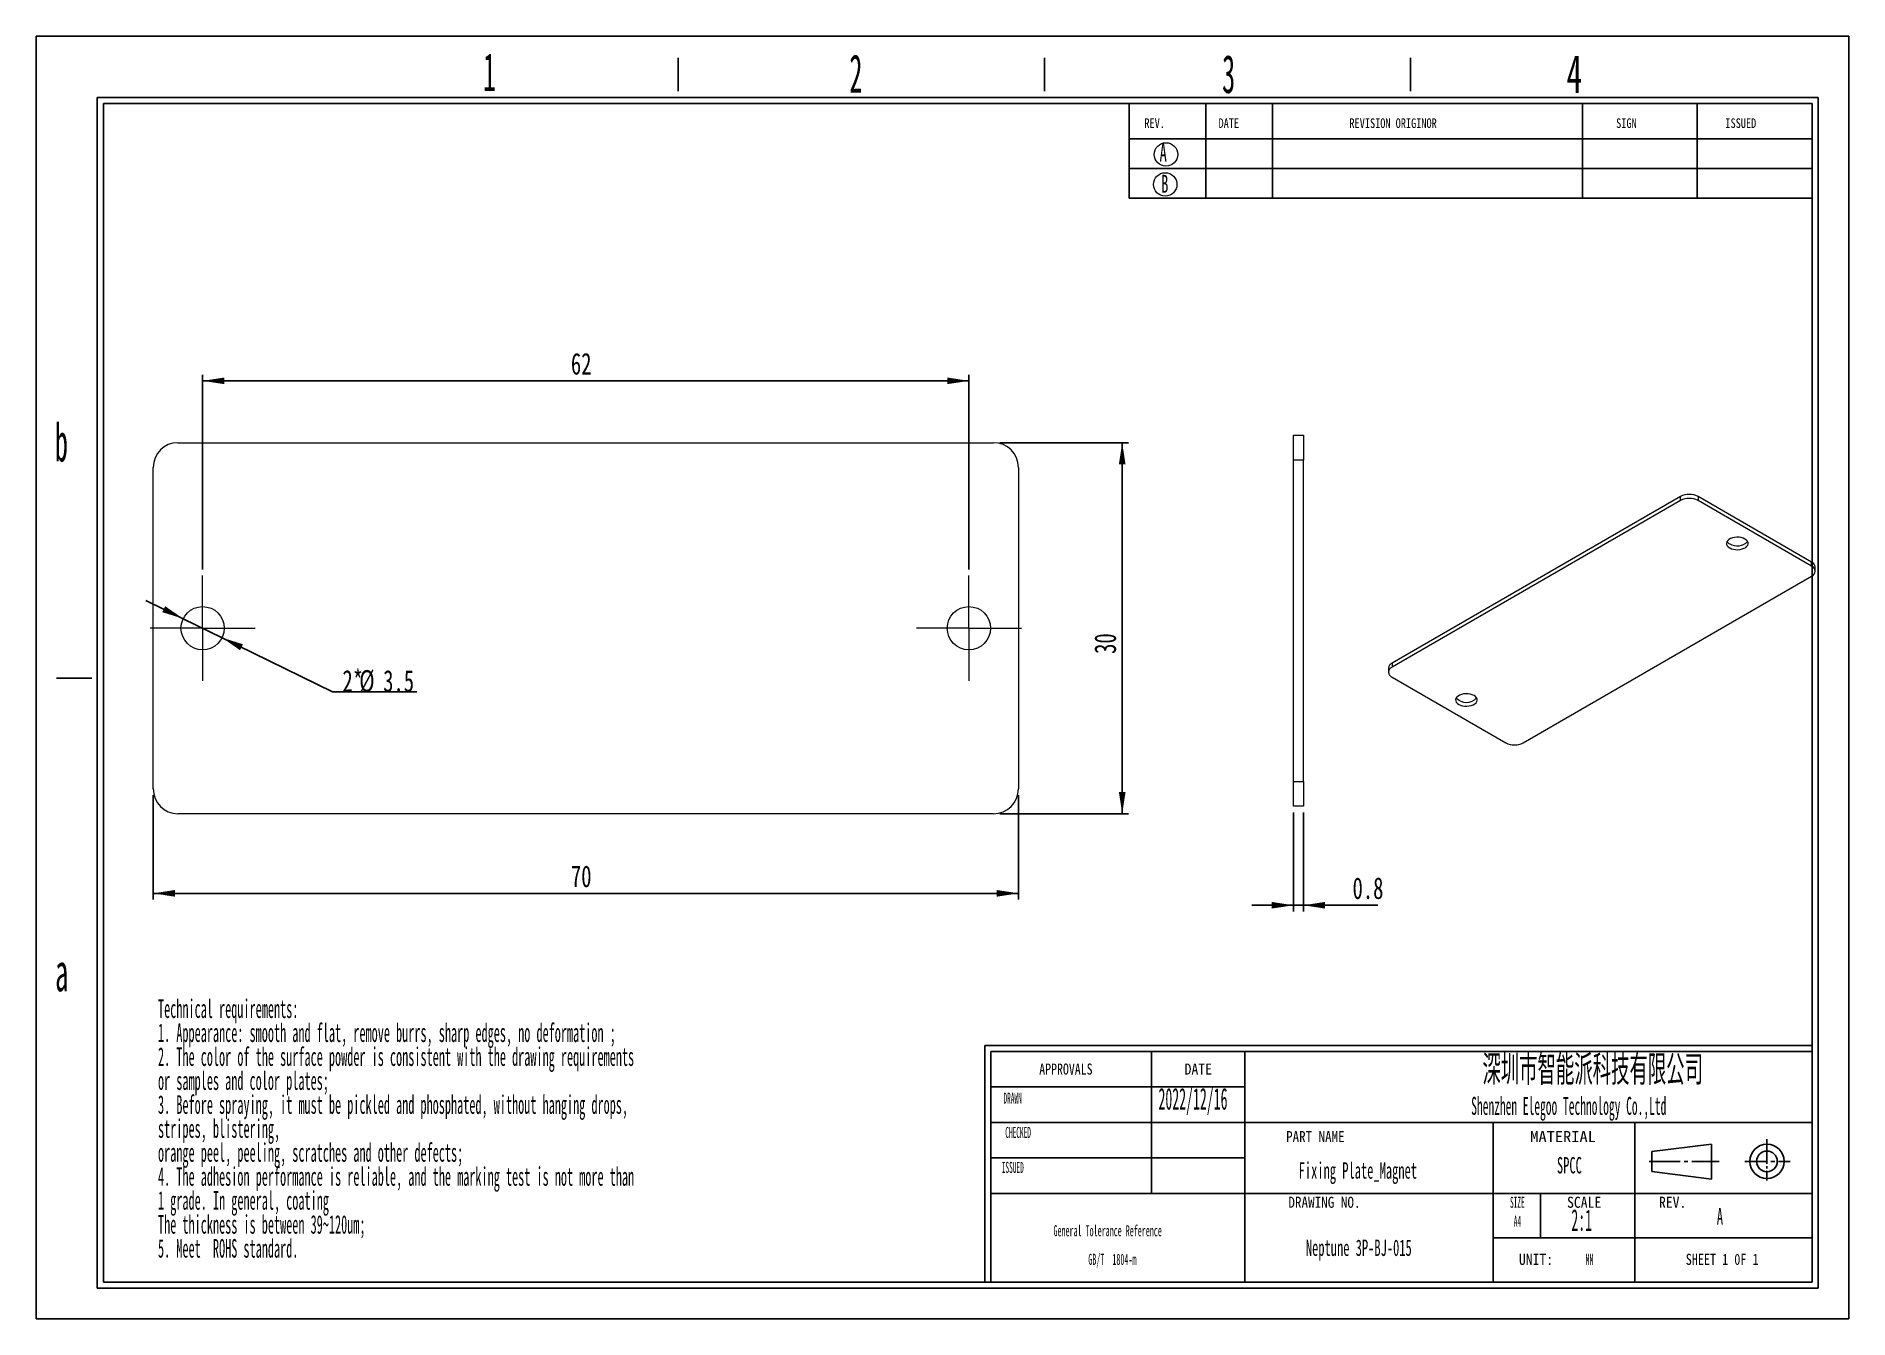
# Model space of a CAD drawing. Header units: millimetres. Extents: x 2 to 295, y 1 to 209.
import ezdxf

# ---------------------------------------------------------------- set-up
doc = ezdxf.new("R2010")
doc.units = ezdxf.units.MM
doc.linetypes.add('CENTER', pattern=[10.16, 6.35, -1.27, 1.27, -1.27])
doc.layers.add('DIM', color=5, linetype='Continuous')
doc.layers.add('SLD-0', color=179, linetype='Continuous')
doc.layers.add('中心线', color=1, linetype='CENTER', lineweight=15)
doc.styles.add('SLDTEXTSTYLE0', font='TXT', dxfattribs={"width": 0.56})
doc.styles.add('SLDTEXTSTYLE1', font='TXT', dxfattribs={"width": 0.469})
doc.styles.add('SLDTEXTSTYLE10', font='TXT', dxfattribs={"width": 1.089})
doc.styles.add('SLDTEXTSTYLE11', font='TXT', dxfattribs={"width": 0.56, "bigfont": 'bigfont'})
doc.styles.add('SLDTEXTSTYLE12', font='TXT', dxfattribs={"width": 0.805625})
doc.styles.add('SLDTEXTSTYLE13', font='TXT', dxfattribs={"width": 0.7})
doc.styles.add('SLDTEXTSTYLE2', font='TXT', dxfattribs={"width": 0.484})
doc.styles.add('SLDTEXTSTYLE3', font='TXT', dxfattribs={"width": 0.40535})
doc.styles.add('SLDTEXTSTYLE4', font='TXT', dxfattribs={"width": 0.6})
doc.styles.add('SLDTEXTSTYLE5', font='TXT', dxfattribs={"width": 0.5025})
doc.styles.add('SLDTEXTSTYLE6', font='TXT', dxfattribs={"width": 0.9075})
doc.styles.add('SLDTEXTSTYLE7', font='TXT', dxfattribs={"width": 0.870455})
doc.styles.add('SLDTEXTSTYLE8', font='TXT', dxfattribs={"width": 0.7865})
doc.styles.add('SLDTEXTSTYLE9', font='TXT', dxfattribs={"width": 0.862222})
doc.dimstyles.new('SLDDIMSTYLE0', dxfattribs={"dimtxt": 3.5, "dimasz": 3.5, "dimexe": 0, "dimexo": 0.0625, "dimgap": 0.875, "dimtad": 2, "dimlfac": 0.5, "dimrnd": 1e-09, "dimzin": 12, "dimdsep": 46, "dimtxsty": 'SLDTEXTSTYLE1', "dimsah": 1, "dimcen": 0.09, "dimadec": 0, "dimazin": 3, "dimtfac": 1, "dimtofl": 0, "dimtmove": 0, "dimatfit": 3, "dimfxl": 0, "dimfrac": 2, "dimtolj": 1, "dimtzin": 12, "dimarcsym": 0})
doc.dimstyles.new('SLDDIMSTYLE1', dxfattribs={"dimtxt": 3.5, "dimasz": 3.5, "dimexe": 0, "dimexo": 0.0625, "dimgap": 0.875, "dimtad": 0, "dimtih": 1, "dimtoh": 1, "dimlfac": 0.5, "dimrnd": 1e-09, "dimzin": 12, "dimdsep": 46, "dimtxsty": 'SLDTEXTSTYLE1', "dimsah": 1, "dimcen": 0, "dimadec": 0, "dimazin": 3, "dimtfac": 1, "dimtmove": 0, "dimatfit": 3, "dimfxl": 0, "dimfrac": 2, "dimtolj": 1, "dimtzin": 12, "dimarcsym": 0})
doc.dimstyles.new('SLDDIMSTYLE2', dxfattribs={"dimtxt": 3.5, "dimasz": 3.5, "dimexe": 0, "dimexo": 0.0625, "dimgap": 0.875, "dimtad": 2, "dimlfac": 0.5, "dimrnd": 1e-09, "dimdsep": 46, "dimtxsty": 'SLDTEXTSTYLE1', "dimsah": 1, "dimcen": 0.09, "dimadec": 0, "dimazin": 2, "dimtfac": 1, "dimtmove": 0, "dimatfit": 0, "dimfxl": 0, "dimfrac": 2, "dimtolj": 1, "dimtzin": 12, "dimarcsym": 0})

# ---------------------------------------------------------------- blocks, each defined once
blk = doc.blocks.new('SW_NOTE_0')
at = {"layer": 'SLD-0', "color": 0, "char_height": 3, "attachment_point": 1, "style": 'SLDTEXTSTYLE2'}
for s, insert in [('Technical requirements:', (0, 3.87)), ('1. Appearance: smooth and flat, remove burrs, sharp edges, no deformation ;', (0, -0.01)), ('2. The color of the surface powder is consistent with the drawing requirements', (0, -3.88)), ('or samples and color plates;', (0, -7.76)), ('3. Before spraying, it must be pickled and phosphated, without hanging drops,', (0, -11.63)), ('stripes, blistering,', (0, -15.51)), ('orange peel, peeling, scratches and other defects;', (0, -19.38)), ('4. The adhesion performance is reliable, and the marking test is not more than', (0, -23.26)), ('1 grade. In general, coating', (0, -27.13)), ('The thickness is between 39~120um;', (0, -31.01)), ('5. Meet  ROHS standard.', (0, -34.88))]:
    blk.add_mtext(s, dxfattribs=dict(at, insert=insert))
blk = doc.blocks.new('SW_NOTE_1')
at = {"layer": 'SLD-0', "color": 0, "char_height": 1.7927, "attachment_point": 2, "style": 'SLDTEXTSTYLE2'}
for s, insert in [('General Tolerance Reference', (12.75, 2.31)), ('GB/T  1804-m', (13.51, -2.32))]:
    blk.add_mtext(s, dxfattribs=dict(at, insert=insert))
blk = doc.blocks.new('_D')
at = {"layer": 'DIM'}
for p, q in [((20.74, 85.95), (20.74, 69.08)), ((160.74, 85.95), (160.74, 69.08)), ((20.74, 70.08), (160.74, 70.08))]:
    blk.add_line(p, q, dxfattribs=at)
for points in [[(20.74, 70.08), (24.24, 69.54), (24.24, 70.62)], [(160.74, 70.08), (157.24, 70.62), (157.24, 69.54)]]:
    blk.add_solid(points, dxfattribs=at)
at = {"layer": 'DIM', "insert": (88.33, 74.59), "char_height": 3.5, "attachment_point": 1, "style": 'SLDTEXTSTYLE13'}
blk.add_mtext('70', dxfattribs=at)
blk = doc.blocks.new('_D_1')
at = {"layer": 'DIM'}
for p, q in [((157.74, 142.95), (178.54, 142.95)), ((177.54, 82.95), (177.54, 142.95)), ((157.74, 82.95), (178.54, 82.95))]:
    blk.add_line(p, q, dxfattribs=at)
for points in [[(177.54, 142.95), (177, 139.45), (178.08, 139.45)], [(177.54, 82.95), (178.08, 86.45), (177, 86.45)]]:
    blk.add_solid(points, dxfattribs=at)
at = {"layer": 'DIM', "insert": (173.03, 108.8), "char_height": 3.5, "attachment_point": 1, "rotation": 90, "style": 'SLDTEXTSTYLE13'}
blk.add_mtext('30', dxfattribs=at)
blk = doc.blocks.new('_D_2')
at = {"layer": 'DIM'}
for p, q in [((28.74, 122.45), (28.74, 153.95)), ((152.74, 152.95), (28.74, 152.95)), ((152.74, 122.45), (152.74, 153.95))]:
    blk.add_line(p, q, dxfattribs=at)
for points in [[(28.74, 152.95), (32.24, 152.42), (32.24, 153.49)], [(152.74, 152.95), (149.24, 153.49), (149.24, 152.42)]]:
    blk.add_solid(points, dxfattribs=at)
at = {"layer": 'DIM', "insert": (88.33, 157.47), "char_height": 3.5, "attachment_point": 1, "style": 'SLDTEXTSTYLE13'}
blk.add_mtext('62', dxfattribs=at)
blk = doc.blocks.new('_D_3')
at = {"layer": 'DIM'}
for p, q in [((25.59, 114.49), (19.54, 117.45)), ((25.59, 114.49), (31.88, 111.42)), ((31.88, 111.42), (49.77, 102.67)), ((49.77, 102.67), (63.4, 102.67))]:
    blk.add_line(p, q, dxfattribs=at)
for points in [[(25.59, 114.49), (22.68, 116.51), (22.21, 115.55)], [(31.88, 111.42), (34.79, 109.39), (35.26, 110.36)]]:
    blk.add_solid(points, dxfattribs=at)
at = {"layer": 'DIM', "char_height": 3.5, "attachment_point": 1, "style": 'SLDTEXTSTYLE13'}
for s, insert in [('2*', (51.36, 106.18)), ('%%c', (54.08, 106.18)), ('3.5', (57.95, 106.18))]:
    blk.add_mtext(s, dxfattribs=dict(at, insert=insert))
blk = doc.blocks.new('SW_CENTERMARKSYMBOL_0')
at = {"layer": '中心线', "color": 0}
for p, q in [((0, 5), (0, 8.5)), ((0, 0), (0, 5)), ((-5, 0), (-8.5, 0)), ((0, 0), (-5, 0)), ((0, 0), (0, -5)), ((0, 0), (5, 0)), ((5, 0), (8.5, 0)), ((0, -5), (0, -8.5))]:
    blk.add_line(p, q, dxfattribs=at)
blk = doc.blocks.new('SW_CENTERMARKSYMBOL_1')
at = {"layer": '中心线', "color": 0}
for p, q in [((0, 5), (0, 8.5)), ((0, 0), (0, 5)), ((-5, 0), (-8.5, 0)), ((0, 0), (-5, 0)), ((0, 0), (0, -5)), ((0, 0), (5, 0)), ((5, 0), (8.5, 0)), ((0, -5), (0, -8.5))]:
    blk.add_line(p, q, dxfattribs=at)
blk = doc.blocks.new('_D_4')
at = {"layer": 'DIM'}
for p, q in [((205.25, 83.15), (205.25, 67.15)), ((206.85, 83.15), (206.85, 67.15)), ((205.25, 68.15), (198.52, 68.15)), ((205.25, 68.15), (206.85, 68.15)), ((206.85, 68.15), (218.89, 68.15))]:
    blk.add_line(p, q, dxfattribs=at)
for points in [[(205.25, 68.15), (201.75, 68.69), (201.75, 67.62)], [(206.85, 68.15), (210.35, 67.62), (210.35, 68.69)]]:
    blk.add_solid(points, dxfattribs=at)
at = {"layer": 'DIM', "insert": (214.81, 72.67), "char_height": 3.5, "attachment_point": 1, "style": 'SLDTEXTSTYLE13'}
blk.add_mtext('0.8', dxfattribs=at)

msp = doc.modelspace()

# ---------------------------------------------------------------- linework, layer by layer
at = {"color": 7, "linetype": 'Continuous', "lineweight": 15}
for p, q in [((205.253, 140.154), (205.253, 144.154)), ((205.253, 144.154), (206.853, 144.154)), ((206.853, 144.154), (206.853, 140.154)), ((24.735, 142.954), (156.735, 142.954)), ((20.735, 86.954), (20.735, 138.954)), ((160.735, 138.954), (160.735, 86.954)), ((205.253, 88.154), (205.253, 140.154)), ((206.853, 140.154), (205.253, 140.154)), ((206.853, 88.154), (206.853, 140.154)), ((267.887, 134.256), (221.218, 107.314)), ((267.887, 133.603), (221.218, 106.661)), ((267.887, 133.603), (267.887, 134.256)), ((270.715, 134.256), (270.715, 133.603)), ((289.1, 123.643), (270.715, 134.256)), ((289.1, 122.989), (270.715, 133.603)), ((289.1, 122.989), (289.1, 123.643)), ((242.431, 94.415), (289.1, 121.356)), ((289.686, 122.173), (289.686, 122.826)), ((220.632, 106.498), (220.632, 105.845)), ((221.218, 107.314), (221.218, 106.661)), ((221.218, 105.028), (239.603, 94.415)), ((205.253, 88.154), (206.853, 88.154)), ((205.253, 84.154), (205.253, 88.154)), ((206.853, 88.154), (206.853, 84.154)), ((156.735, 82.954), (24.735, 82.954)), ((206.853, 84.154), (205.253, 84.154))]:
    msp.add_line(p, q, dxfattribs=at)
at = {"color": 7, "linetype": 'Continuous', "lineweight": 15, "flags": 128}
for points in [[(275.842, 125.949), (276.126, 125.816), (276.452, 125.72), (276.806, 125.665), (277.171, 125.654), (277.532, 125.687), (277.874, 125.763), (278.181, 125.878), (278.439, 126.027), (278.639, 126.204), (278.77, 126.402), (278.827, 126.61), (278.808, 126.821), (278.713, 127.025), (278.547, 127.213), (278.317, 127.377), (278.032, 127.51), (277.707, 127.606), (277.353, 127.661), (276.988, 127.672), (276.626, 127.639), (276.285, 127.563), (275.978, 127.448), (275.719, 127.299), (275.52, 127.122), (275.389, 126.925), (275.332, 126.716), (275.351, 126.505), (275.446, 126.301), (275.612, 126.113), (275.842, 125.949)], [(234.476, 102.069), (234.192, 102.202), (233.866, 102.298), (233.513, 102.352), (233.147, 102.363), (232.786, 102.33), (232.444, 102.255), (232.137, 102.14), (231.879, 101.99), (231.679, 101.813), (231.548, 101.616), (231.491, 101.407), (231.51, 101.196), (231.605, 100.992), (231.771, 100.804), (232.001, 100.64), (232.286, 100.507), (232.612, 100.411), (232.965, 100.357), (233.33, 100.346), (233.692, 100.379), (234.033, 100.454), (234.34, 100.569), (234.599, 100.719), (234.798, 100.896), (234.929, 101.093), (234.986, 101.302), (234.967, 101.512), (234.873, 101.717), (234.706, 101.905), (234.476, 102.069)]]:
    msp.add_lwpolyline(points, dxfattribs=at)
at = {"color": 7, "linetype": 'Continuous', "lineweight": 15}
for centre in [(28.735, 112.954), (152.735, 112.954)]:
    msp.add_circle(centre, 3.5, dxfattribs=at)
for centre, radius, start, end in [((24.735, 138.954), 4, 90, 180), ((156.735, 138.954), 4, 0, 90), ((269.301, 131.526), 3.074, 62.60968, 117.39034), ((269.301, 130.873), 3.074, 62.60968, 117.39034), ((276.343, 127.563), 1.083, 211.92399, 242.45676), ((277.048, 128.595), 2.329, 238.8295, 316.43552), ((288.685, 122.726), 1.006, 5.69477, 65.62531), ((288.79, 122.173), 0.873, 290.78339, 69.21657), ((221.633, 106.398), 1.006, 114.3745, 174.30534), ((221.528, 105.845), 0.873, 110.78339, 249.21657), ((233.239, 103.171), 2.227, 221.97404, 318.02596), ((241.017, 97.144), 3.074, 242.60968, 297.39034), ((24.735, 86.954), 4, 180, 270), ((156.735, 86.954), 4, 270, 0)]:
    msp.add_arc(centre, radius, start, end, dxfattribs=at)
at = {"layer": 'SLD-0'}
for p, q in [((1.812, 208.674), (295.107, 208.674)), ((1.812, 1.294), (1.812, 208.674)), ((295.107, 208.674), (295.107, 1.294)), ((12.675, 7.219), (12.675, 197.811)), ((12.675, 197.811), (289.181, 197.811)), ((252.017, 197.811), (252.017, 182.514)), ((270.599, 197.811), (270.599, 182.514)), ((289.181, 197.811), (289.181, 7.219)), ((289.181, 7.219), (12.675, 7.219)), ((295.107, 1.294), (1.812, 1.294))]:
    msp.add_line(p, q, dxfattribs=at)
at = {"layer": 'SLD-0', "color": 6, "linetype": 'Continuous'}
for p, q in [((105.701, 199.786), (105.701, 205.169)), ((164.952, 199.786), (164.952, 205.169)), ((224.204, 199.786), (224.204, 205.169)), ((11.687, 6.231), (11.687, 198.799)), ((11.687, 198.799), (290.169, 198.799)), ((290.169, 198.799), (290.169, 6.231)), ((10.805, 104.853), (5.068, 104.853)), ((290.169, 6.231), (11.687, 6.231))]:
    msp.add_line(p, q, dxfattribs=at)
at = {"layer": 'SLD-0', "color": 179, "linetype": 'Continuous'}
for p, q in [((178.659, 197.811), (178.659, 182.514)), ((191.05, 197.811), (191.05, 182.514)), ((201.886, 197.811), (201.886, 182.514)), ((178.659, 192.074), (289.181, 192.074)), ((178.659, 187.294), (289.181, 187.294)), ((178.659, 182.514), (289.181, 182.514)), ((289.181, 45.462), (155.33, 45.462)), ((155.33, 45.462), (155.33, 7.219)), ((289.181, 44.506), (156.286, 44.506)), ((156.286, 44.506), (156.286, 7.219)), ((182.281, 44.506), (182.281, 21.56)), ((197.398, 44.506), (197.398, 7.219)), ((197.398, 38.77), (156.286, 38.77)), ((289.181, 33.033), (156.286, 33.033)), ((237.553, 33.033), (237.553, 7.219)), ((260.499, 7.219), (260.499, 33.033)), ((263.255, 28.354), (272.888, 29.538)), ((272.888, 23.846), (272.888, 29.538)), ((281.869, 26.35), (281.869, 30.316)), ((197.398, 27.297), (156.286, 27.297)), ((262.786, 26.733), (267.83, 26.733)), ((263.255, 25.106), (263.255, 28.354)), ((268.461, 26.733), (269.091, 26.733)), ((269.722, 26.733), (274.136, 26.733)), ((281.869, 26.733), (278.268, 26.733)), ((282.5, 26.733), (283.13, 26.733)), ((283.761, 26.733), (285.653, 26.733)), ((263.255, 25.106), (272.888, 23.846)), ((281.869, 25.966), (281.869, 25.583)), ((281.869, 25.2), (281.869, 23.667)), ((289.181, 21.56), (156.286, 21.56)), ((245.202, 21.56), (245.202, 14.39)), ((237.553, 14.39), (289.181, 14.39))]:
    msp.add_line(p, q, dxfattribs=at)
at = {"layer": 'SLD-0', "lineweight": 0}
for centre in [(184.622, 189.564), (184.499, 184.715)]:
    msp.add_circle(centre, 1.894, dxfattribs=at)
at = {"layer": 'SLD-0', "color": 179, "linetype": 'Continuous'}
for radius in [2.771, 1.669]:
    msp.add_circle((281.869, 26.733), radius, dxfattribs=at)

# ---------------------------------------------------------------- block references
at = {"layer": 'SLD-0', "color": 5}
msp.add_blockref('SW_NOTE_0', (21.514, 49.055), dxfattribs=at)
at = {"layer": 'SLD-0', "color": 179}
msp.add_blockref('SW_NOTE_1', (162.438, 14.111), dxfattribs=at)
at = {"layer": '中心线'}
for name, p in [('SW_CENTERMARKSYMBOL_0', (28.735, 112.954)), ('SW_CENTERMARKSYMBOL_1', (152.735, 112.954))]:
    msp.add_blockref(name, p, dxfattribs=at)

# ---------------------------------------------------------------- texts
at = {"color": 7, "linetype": 'Continuous', "lineweight": 0, "char_height": 3.5, "attachment_point": 1, "style": 'SLDTEXTSTYLE1'}
for s, insert in [('2022/12/16', (183.411, 38.608)), ('2:1', (250.218, 19.001))]:
    msp.add_mtext(s, dxfattribs=dict(at, insert=insert))
at = {"layer": 'SLD-0'}
for s, insert, char_height, attachment_point, style in [('1', (74.111, 205.971), 6.172, 1, 'SLDTEXTSTYLE5'), ('2', (133.388, 205.728), 6.172, 1, 'SLDTEXTSTYLE5'), ('3', (193.707, 205.666), 6.172, 1, 'SLDTEXTSTYLE5'), ('4', (249.441, 205.659), 6.172, 1, 'SLDTEXTSTYLE4'), ('A', (183.578, 191.286), 2.903, 1, 'SLDTEXTSTYLE4'), ('B', (183.832, 186.271), 2.903, 1, 'SLDTEXTSTYLE4'), ('b', (4.835, 146.092), 6.172, 1, 'SLDTEXTSTYLE5'), ('a', (4.88, 60.423), 6.172, 1, 'SLDTEXTSTYLE5'), ('\\M+1905B圳\\M+18E73\\M+19271\\M+1945C\\M+19468\\M+189C8\\M+18B5A\\M+1974C\\M+18CC0\\M+18CF6\\M+18E69', (253.676, 43.943), 4.82808, 2, 'SLDTEXTSTYLE11'), ('Fixing Plate_Magnet', (215.667, 26.592), 2.64583, 2, 'SLDTEXTSTYLE0'), ('SPCC', (249.899, 27.438), 2.6458, 2, 'SLDTEXTSTYLE0'), ('A', (274.258, 19.174), 2.646, 2, 'SLDTEXTSTYLE0'), ('Neptune 3P-BJ-015', (215.826, 14.096), 2.64583, 2, 'SLDTEXTSTYLE0')]:
    msp.add_mtext(s, dxfattribs=dict(at, insert=insert, char_height=char_height, attachment_point=attachment_point, style=style))
at = {"layer": 'SLD-0', "color": 179}
for s, insert, char_height, attachment_point, style in [('REV.', (181.129, 195.4), 1.5536, 1, 'SLDTEXTSTYLE8'), ('DATE', (193.126, 195.4), 1.5536, 1, 'SLDTEXTSTYLE8'), ('REVISION ORIGINOR', (214.308, 195.4), 1.55363, 1, 'SLDTEXTSTYLE8'), ('SIGN', (257.466, 195.4), 1.5536, 1, 'SLDTEXTSTYLE8'), ('ISSUED', (275.148, 195.4), 1.5536, 1, 'SLDTEXTSTYLE8'), ('APPROVALS', (168.427, 42.563), 1.7927, 2, 'SLDTEXTSTYLE8'), ('DATE', (189.85, 42.563), 1.7927, 2, 'SLDTEXTSTYLE6'), ('DRAWN', (159.804, 37.853), 1.7927, 2, 'SLDTEXTSTYLE3'), ('Shenzhen Elegoo Technology Co.,Ltd', (249.798, 37.165), 2.91042, 2, 'SLDTEXTSTYLE1'), ('CHECKED', (160.696, 32.315), 1.7927, 2, 'SLDTEXTSTYLE3'), ('PART NAME', (208.794, 31.645), 1.7927, 2, 'SLDTEXTSTYLE9'), ('MATERIAL', (248.88, 31.645), 1.7927, 2, 'SLDTEXTSTYLE10'), ('ISSUED', (159.837, 26.654), 1.7927, 2, 'SLDTEXTSTYLE3'), ('DRAWING NO.', (210.268, 21.022), 1.79265, 2, 'SLDTEXTSTYLE7'), ('SIZE', (241.479, 21.022), 1.7927, 2, 'SLDTEXTSTYLE3'), ('SCALE', (252.289, 21.022), 1.7927, 2, 'SLDTEXTSTYLE6'), ('REV.', (266.61, 21.022), 1.7927, 2, 'SLDTEXTSTYLE6'), ('A4', (241.49, 17.953), 1.7927, 2, 'SLDTEXTSTYLE3'), ('UNIT:', (244.499, 11.791), 1.7927, 2, 'SLDTEXTSTYLE6'), ('MM', (253.161, 11.791), 1.7927, 2, 'SLDTEXTSTYLE2'), ('SHEET 1 0F 1', (274.62, 11.791), 1.79265, 2, 'SLDTEXTSTYLE12')]:
    msp.add_mtext(s, dxfattribs=dict(at, insert=insert, char_height=char_height, attachment_point=attachment_point, style=style))

# ---------------------------------------------------------------- dimensions: what is measured, and where the dimension line sits
at = {"layer": 'DIM'}
for base, p1, p2, dimstyle, picture, middle in [((28.735, 152.954), (152.735, 121.454), (28.735, 121.454), 'SLDDIMSTYLE0', '_D_2', (89.696, 152.954)), ((160.735, 70.083), (20.735, 86.954), (160.735, 86.954), 'SLDDIMSTYLE0', '_D', (89.696, 70.083)), ((206.853, 68.154), (205.253, 84.154), (206.853, 84.154), 'SLDDIMSTYLE2', '_D_4', (216.853, 68.154))]:
    dim = msp.add_linear_dim(base=base, p1=p1, p2=p2, dimstyle=dimstyle, dxfattribs=at)
    dim.commit()
    dim.dimension.update_dxf_attribs({"geometry": picture, "text_midpoint": middle, "dimtype": 160})
dim = msp.add_linear_dim(base=(177.538, 142.954), p1=(156.735, 82.954), p2=(156.735, 142.954), angle=90, dimstyle='SLDDIMSTYLE0', dxfattribs=at)
dim.commit()
dim.dimension.update_dxf_attribs({"geometry": '_D_1', "text_midpoint": (177.538, 110.164), "dimtype": 160})
dim = msp.add_diameter_dim_2p(p1=(31.88, 111.416), p2=(25.591, 114.492), text='2*<> ', dimstyle='SLDDIMSTYLE1', dxfattribs=at)
dim.commit()
dim.dimension.update_dxf_attribs({"geometry": '_D_3', "text_midpoint": (57.377, 104.201), "dimtype": 163})

doc.saveas('drawing.dxf')
